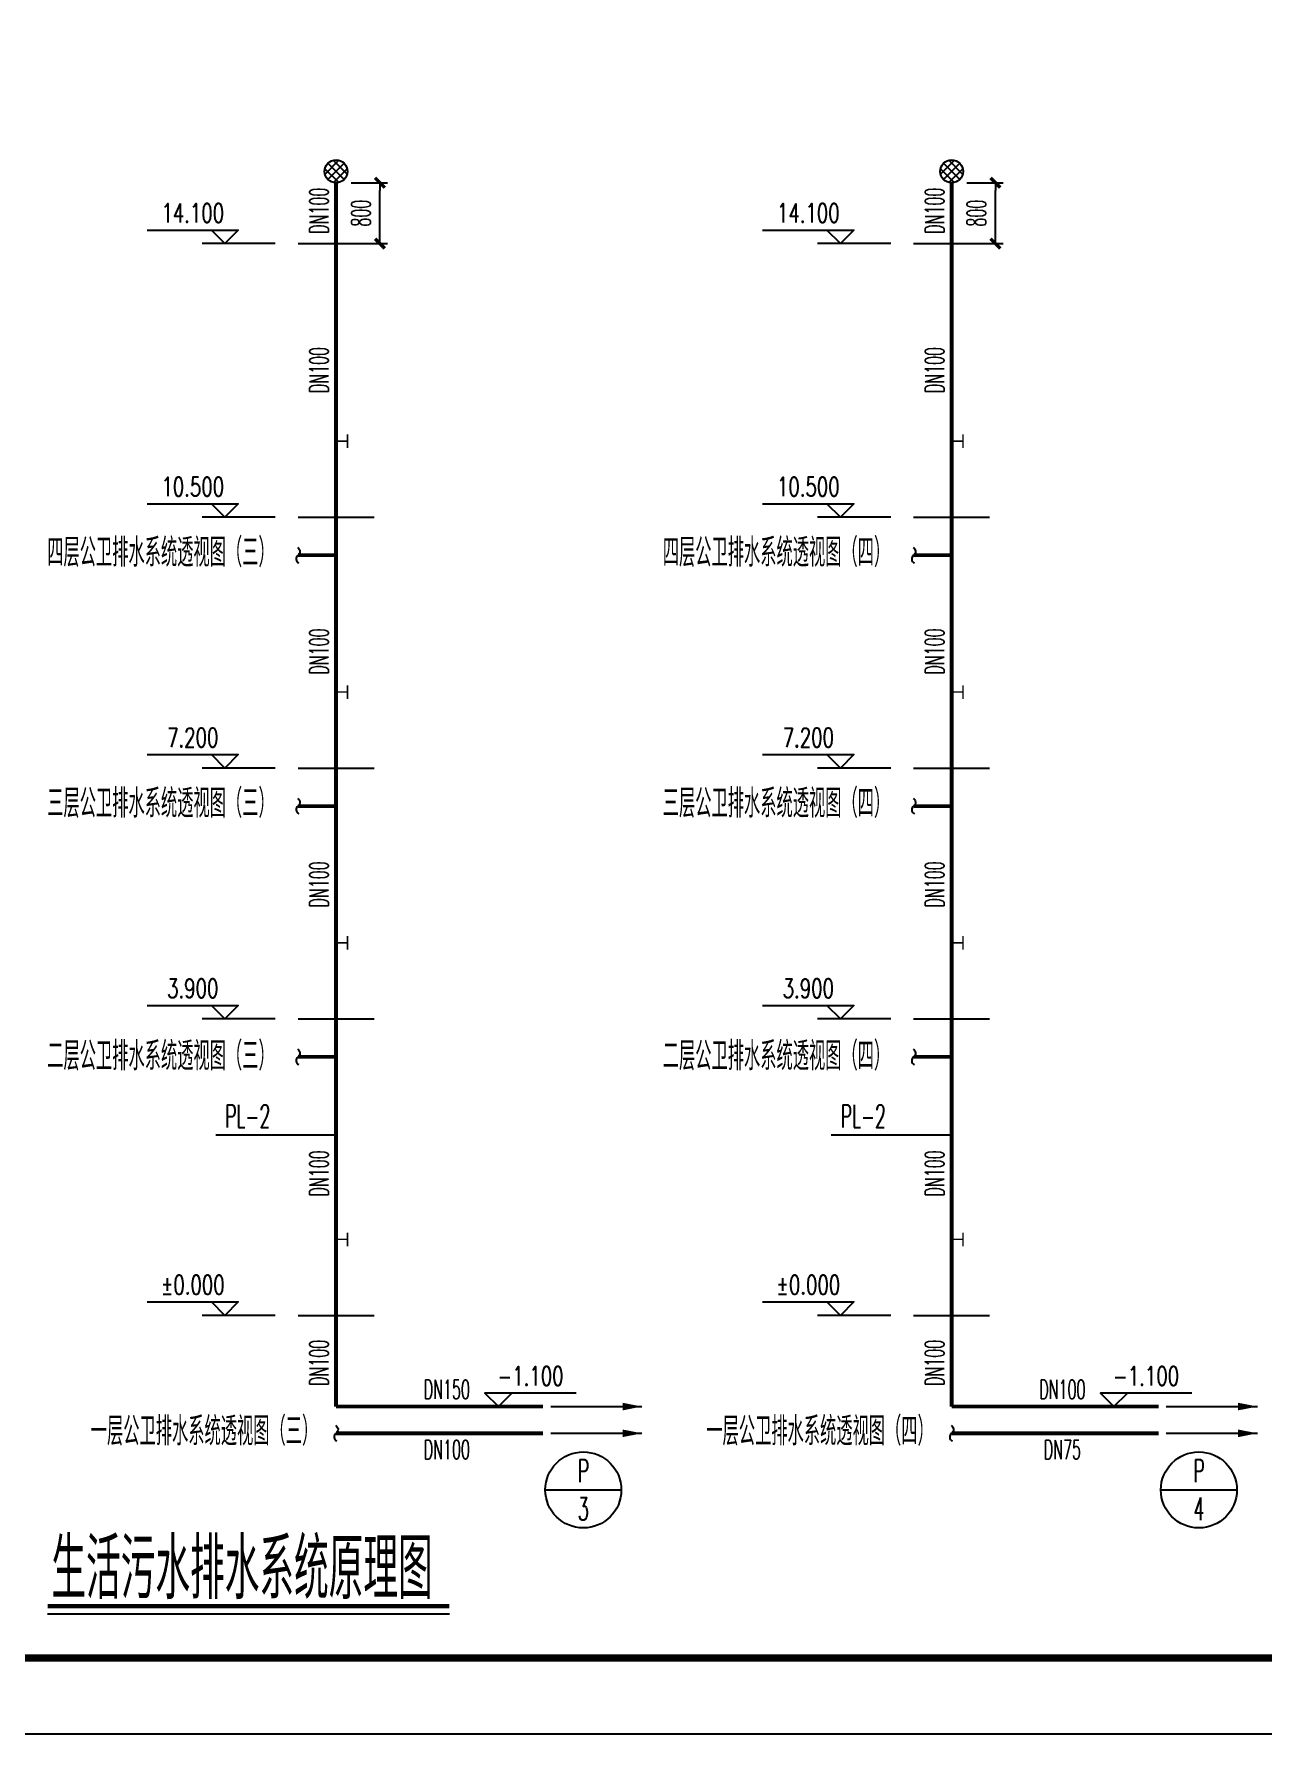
# Model space of a CAD drawing. Header units: inches. Extents: x -1293886 to -986005, y -15154 to 203628.
# Drawn here: x -1107481 to -1091312, y 64437 to 86802 of the extents above; entities that cross this region are included whole.
import ezdxf
from ezdxf.enums import TextEntityAlignment as Align

# ---------------------------------------------------------------- set-up
doc = ezdxf.new("R2010")
doc.units = ezdxf.units.IN
doc.header["$LTSCALE"] = 100
doc.header["$MEASUREMENT"] = 0
doc.linetypes.add('CONTINOUS', pattern=[0])
doc.layers.get('0').update_dxf_attribs({"color": 252})
doc.layers.add('nb-plugin', color=7, linetype='Continuous', true_color=0xffffff)
for name, color, linetype in [('TK', 142, 'Continuous'), ('W_DIM', 4, 'Continuous'), ('W_DIM_EV', 4, 'Continuous'), ('WP_P', 2, 'Continuous'), ('WP_P_DN', 4, 'Continuous'), ('WP_P_EV', 4, 'Continuous'), ('WP_P_LGBH', 4, 'Continuous'), ('WP_P_PJ', 7, 'Continuous'), ('WW_PJ', 7, 'Continuous'), ('WZ', 6, 'Continuous'), ('中文', 3, 'Continuous')]:
    doc.layers.add(name, color=color, linetype=linetype)
doc.styles.add('CZH', font='bzxw.shx', dxfattribs={"width": 0.7, "bigfont": 'bzhz.shx'})
doc.styles.add('DIM_FONT', font='bzxw.shx', dxfattribs={"width": 0.55, "bigfont": 'bzhz.shx'})
doc.styles.add('HZ', font='SIMPLEX.SHX', dxfattribs={"width": 0.55, "bigfont": 'HZTXT.SHX'})
doc.styles.add('HZ2', font='ROMAND.SHX', dxfattribs={"width": 0.7, "bigfont": 'HZTXT.SHX'})
doc.styles.get("Standard").update_dxf_attribs({"font": 'txt.shx', "bigfont": 'bzhz.shx'})
doc.dimstyles.new('ISO-25', dxfattribs={"dimtxt": 2.5, "dimasz": 2.5, "dimexe": 1.25, "dimexo": 0.625, "dimtad": 1, "dimtxsty": 'Standard', "dimcen": 2.5, "dimadec": 0, "dimazin": 0, "dimtfac": 1, "dimtmove": 0, "dimatfit": 3, "dimfxl": 0, "dimarcsym": 0})

# ---------------------------------------------------------------- blocks, each defined once
blk = doc.blocks.new('$PS016_1')
at = {"const_width": 20}
for points in [[(0, 0), (150, 0)], [(150, 90), (150, -90)]]:
    blk.add_lwpolyline(points, dxfattribs=at)
blk = doc.blocks.new('$dimbk')
blk.add_line((0, 0), (-1, 0))
at = {"const_width": 0.45}
blk.add_lwpolyline([(-0.64, -0.64), (0.64, 0.64)], dxfattribs=at)
blk = doc.blocks.new('*D464')
at = {"layer": 'Defpoints', "color": 0}
for p in [(-1103507, 84845), (-1102930, 84845), (-1103507, 84045)]:
    blk.add_point(p, dxfattribs=at)
at = {"layer": 'W_DIM', "lineweight": -2}
for p, q in [((-1103307, 84845), (-1102830, 84845)), ((-1102930, 84145), (-1102930, 84745)), ((-1103307, 84045), (-1102830, 84045))]:
    blk.add_line(p, q, dxfattribs=at)
at = {"layer": 'W_DIM', "lineweight": -2, "xscale": 100, "yscale": 100, "zscale": 100}
for p, rotation in [((-1102930, 84845), 90), ((-1102930, 84045), 270)]:
    blk.add_blockref('$dimbk', p, dxfattribs=dict(at, rotation=rotation))
at = {"layer": 'W_DIM', "color": 0, "insert": (-1103180, 84445), "char_height": 250, "attachment_point": 5, "rotation": 90, "style": 'HZ'}
blk.add_mtext('800', dxfattribs=at)
blk = doc.blocks.new('$PS013_2')
for p, q in [((-0.485, 0.377), (0.123, 0.985)), ((-0.354, 0.146), (0.354, 0.854)), ((0.354, 0.146), (-0.354, 0.854)), ((0.485, 0.377), (-0.123, 0.985)), ((0.118, 0.014), (-0.486, 0.618)), ((-0.118, 0.014), (0.486, 0.618))]:
    blk.add_line(p, q)
blk.add_circle((0, 0.5), 0.5)
blk = doc.blocks.new('$DGFH')
blk.add_lwpolyline([(0.07, -1.01, -0.575183), (0, 0, 0.604745), (-0.11, 1.01, 16.924828)], format="xyb")
blk = doc.blocks.new('_arrow1')
blk.add_line((-600, 0), (600, 0))
blk.add_lwpolyline([(600, 0, 0, 100, 0), (345, 0, 100, 100, 0)], format="xyseb")
blk = doc.blocks.new('$BG_1')
blk.add_lwpolyline([(10.23, 1.77), (-1.77, 1.77), (0, 0), (1.77, 1.77)])
at = {"style": 'HZ', "width": 0.7}
blk.add_attdef('BG', text='', height=2.5, dxfattribs=at).set_placement((4.22, 2.77), align=Align.CENTER)
blk = doc.blocks.new('*D465')
at = {"layer": 'Defpoints', "color": 0}
for p in [(-1095409, 84845), (-1094832, 84845), (-1095409, 84045)]:
    blk.add_point(p, dxfattribs=at)
at = {"layer": 'W_DIM', "lineweight": -2}
for p, q in [((-1095209, 84845), (-1094732, 84845)), ((-1094832, 84145), (-1094832, 84745)), ((-1095209, 84045), (-1094732, 84045))]:
    blk.add_line(p, q, dxfattribs=at)
at = {"layer": 'W_DIM', "lineweight": -2, "xscale": 100, "yscale": 100, "zscale": 100}
for p, rotation in [((-1094832, 84845), 90), ((-1094832, 84045), 270)]:
    blk.add_blockref('$dimbk', p, dxfattribs=dict(at, rotation=rotation))
at = {"layer": 'W_DIM', "color": 0, "insert": (-1095082, 84445), "char_height": 250, "attachment_point": 5, "rotation": 90, "style": 'HZ'}
blk.add_mtext('800', dxfattribs=at)
blk = doc.blocks.new('nb-594-420-1-100-fcad1de8-10a4-49cb-aec2-0e0b03f73acf')
at = {"layer": 'W_DIM', "color": 7, "true_color": 0xffffff}
blk.add_lwpolyline([(0, 0), (0, 42000), (59400, 42000), (59400, 0)], close=True, dxfattribs=at)

msp = doc.modelspace()

# ---------------------------------------------------------------- linework, layer by layer
at = {"layer": 'TK'}
msp.add_lwpolyline([(-1126529.9, 64437.1), (-1126529.9, 106437.1), (-1067129.9, 106437.1), (-1067129.9, 64437.1)], close=True, dxfattribs=at)
at = {"layer": 'TK', "const_width": 100}
msp.add_lwpolyline([(-1124029.9, 65437.1), (-1124029.9, 105437.1), (-1068129.9, 105437.1), (-1068129.9, 65437.1)], close=True, dxfattribs=at)
at = {"layer": 'W_DIM'}
for p, q in [((-1104006.8, 84044.9), (-1103006.8, 84044.9)), ((-1095909, 84044.9), (-1094909, 84044.9)), ((-1104006.8, 80444.9), (-1103006.8, 80444.9)), ((-1095909, 80444.9), (-1094909, 80444.9)), ((-1104006.8, 77144.9), (-1103006.8, 77144.9)), ((-1095909, 77144.9), (-1094909, 77144.9)), ((-1104006.8, 73844.9), (-1103006.8, 73844.9)), ((-1095909, 73844.9), (-1094909, 73844.9)), ((-1104006.8, 69944.9), (-1103006.8, 69944.9)), ((-1095909, 69944.9), (-1094909, 69944.9)), ((-1100754, 67648.2), (-1099754, 67648.2)), ((-1092656.3, 67648.2), (-1091656.3, 67648.2))]:
    msp.add_line(p, q, dxfattribs=at)
for centre in [(-1100254, 67648.2), (-1092156.3, 67648.2)]:
    msp.add_circle(centre, 500, dxfattribs=at)
at = {"layer": 'W_DIM_EV'}
for p, q in [((-1104306.8, 84044.9), (-1105269.9, 84044.9)), ((-1096209, 84044.9), (-1097172.1, 84044.9)), ((-1104306.8, 80444.9), (-1105269.9, 80444.9)), ((-1096209, 80444.9), (-1097172.1, 80444.9)), ((-1104306.8, 77144.9), (-1105269.9, 77144.9)), ((-1096209, 77144.9), (-1097172.1, 77144.9)), ((-1104306.8, 73844.9), (-1105269.9, 73844.9)), ((-1096209, 73844.9), (-1097172.1, 73844.9)), ((-1104306.8, 69944.9), (-1105269.9, 69944.9)), ((-1096209, 69944.9), (-1097172.1, 69944.9))]:
    msp.add_line(p, q, dxfattribs=at)
at = {"layer": 'WP_P', "linetype": 'CONTINOUS', "const_width": 50}
for points in [[(-1103506.8, 84844.9), (-1103506.8, 84044.9)], [(-1095409, 84844.9), (-1095409, 84044.9)], [(-1103506.8, 84044.9), (-1103506.8, 69944.9)], [(-1095409, 84044.9), (-1095409, 69944.9)], [(-1104006.8, 79944.9), (-1103506.8, 79944.9)], [(-1095909, 79944.9), (-1095409, 79944.9)], [(-1104006.8, 76644.9), (-1103506.8, 76644.9)], [(-1095909, 76644.9), (-1095409, 76644.9)], [(-1104006.8, 73344.9), (-1103506.8, 73344.9)], [(-1095909, 73344.9), (-1095409, 73344.9)], [(-1103506.8, 69944.9), (-1103506.8, 68744.9)], [(-1095409, 69944.9), (-1095409, 68744.9)], [(-1103506.8, 68744.9), (-1100782.9, 68744.9)], [(-1095409, 68744.9), (-1092685.1, 68744.9)], [(-1103506.8, 68392.9), (-1100782.9, 68392.9)], [(-1095409, 68392.9), (-1092685.1, 68392.9)]]:
    msp.add_lwpolyline(points, dxfattribs=at)
at = {"layer": 'WP_P_LGBH'}
for points in [[(-1103521.5, 72315), (-1104249.8, 72315), (-1104249.8, 72315), (-1105089.8, 72315)], [(-1095423.8, 72315), (-1096152.1, 72315), (-1096152.1, 72315), (-1096992.1, 72315)]]:
    msp.add_lwpolyline(points, dxfattribs=at)
at = {"layer": 'WZ'}
msp.add_line((-1107301.9, 66018.9), (-1102015.3, 66018.9), dxfattribs=at)
at = {"layer": 'WZ', "const_width": 60}
msp.add_lwpolyline([(-1107301.9, 66118.9), (-1102015.3, 66118.9)], dxfattribs=at)

# ---------------------------------------------------------------- block references
at = {"layer": 'nb-plugin'}
msp.add_blockref('nb-594-420-1-100-fcad1de8-10a4-49cb-aec2-0e0b03f73acf', (-1126529.9, 64437.1), dxfattribs=at)
at = {"layer": 'W_DIM_EV'}
ref = msp.add_blockref('$BG_1', (-1104969.9, 84044.9), dxfattribs=dict(at, xscale=-100, yscale=100, zscale=100))
ref.add_attrib('BG', '14.100', dxfattribs={"layer": '0', "height": 250, "style": 'HZ', "width": 0.7}).set_placement((-1105392.1, 84321.7), align=Align.CENTER)
ref = msp.add_blockref('$BG_1', (-1096872.1, 84044.9), dxfattribs=dict(at, xscale=-100, yscale=100, zscale=100))
ref.add_attrib('BG', '14.100', dxfattribs={"layer": '0', "height": 250, "style": 'HZ', "width": 0.7}).set_placement((-1097294.3, 84321.7), align=Align.CENTER)
ref = msp.add_blockref('$BG_1', (-1104969.9, 80444.9), dxfattribs=dict(at, xscale=-100, yscale=100, zscale=100))
ref.add_attrib('BG', '10.500', dxfattribs={"layer": '0', "height": 250, "style": 'HZ', "width": 0.7}).set_placement((-1105392.1, 80721.7), align=Align.CENTER)
ref = msp.add_blockref('$BG_1', (-1096872.1, 80444.9), dxfattribs=dict(at, xscale=-100, yscale=100, zscale=100))
ref.add_attrib('BG', '10.500', dxfattribs={"layer": '0', "height": 250, "style": 'HZ', "width": 0.7}).set_placement((-1097294.3, 80721.7), align=Align.CENTER)
ref = msp.add_blockref('$BG_1', (-1104969.9, 77144.9), dxfattribs=dict(at, xscale=-100, yscale=100, zscale=100))
ref.add_attrib('BG', '7.200', dxfattribs={"layer": '0', "height": 250, "style": 'HZ', "width": 0.7}).set_placement((-1105392.1, 77421.7), align=Align.CENTER)
ref = msp.add_blockref('$BG_1', (-1096872.1, 77144.9), dxfattribs=dict(at, xscale=-100, yscale=100, zscale=100))
ref.add_attrib('BG', '7.200', dxfattribs={"layer": '0', "height": 250, "style": 'HZ', "width": 0.7}).set_placement((-1097294.3, 77421.7), align=Align.CENTER)
ref = msp.add_blockref('$BG_1', (-1104969.9, 73844.9), dxfattribs=dict(at, xscale=-100, yscale=100, zscale=100))
ref.add_attrib('BG', '3.900', dxfattribs={"layer": '0', "height": 250, "style": 'HZ', "width": 0.7}).set_placement((-1105392.1, 74121.7), align=Align.CENTER)
ref = msp.add_blockref('$BG_1', (-1096872.1, 73844.9), dxfattribs=dict(at, xscale=-100, yscale=100, zscale=100))
ref.add_attrib('BG', '3.900', dxfattribs={"layer": '0', "height": 250, "style": 'HZ', "width": 0.7}).set_placement((-1097294.3, 74121.7), align=Align.CENTER)
ref = msp.add_blockref('$BG_1', (-1104969.9, 69944.9), dxfattribs=dict(at, xscale=-100, yscale=100, zscale=100))
ref.add_attrib('BG', '%%P0.000', dxfattribs={"layer": '0', "height": 250, "style": 'HZ', "width": 0.7}).set_placement((-1105392.1, 70221.7), align=Align.CENTER)
ref = msp.add_blockref('$BG_1', (-1096872.1, 69944.9), dxfattribs=dict(at, xscale=-100, yscale=100, zscale=100))
ref.add_attrib('BG', '%%P0.000', dxfattribs={"layer": '0', "height": 250, "style": 'HZ', "width": 0.7}).set_placement((-1097294.3, 70221.7), align=Align.CENTER)
at = {"layer": 'WP_P_DN'}
for p in [(-1100082.9, 68744.9), (-1091985.1, 68744.9), (-1100082.9, 68392.9), (-1091985.1, 68392.9)]:
    msp.add_blockref('_arrow1', p, dxfattribs=at)
at = {"layer": 'WP_P_EV', "xscale": 100, "yscale": 100, "zscale": 100}
for p in [(-1101370.7, 68744.9), (-1093273, 68744.9)]:
    msp.add_blockref('$BG_1', p, dxfattribs=at).add_auto_attribs({'BG': '-1.100'})
at = {"layer": 'WP_P_PJ', "xscale": 300, "yscale": 300, "zscale": 300}
for p in [(-1103506.8, 84844.9), (-1095409, 84844.9)]:
    msp.add_blockref('$PS013_2', p, dxfattribs=at)
at = {"layer": 'WP_P_PJ'}
for p in [(-1103506.8, 81444.9), (-1095409, 81444.9), (-1103506.8, 78144.9), (-1095409, 78144.9), (-1103506.8, 74844.9), (-1095409, 74844.9), (-1103506.8, 70944.9), (-1095409, 70944.9)]:
    msp.add_blockref('$PS016_1', p, dxfattribs=at)
at = {"layer": 'WP_P_PJ', "xscale": 100, "yscale": 100, "zscale": 100, "rotation": 180}
for p in [(-1103506.8, 68392.9), (-1095409, 68392.9)]:
    msp.add_blockref('$DGFH', p, dxfattribs=at)
at = {"layer": 'WW_PJ', "xscale": 100, "yscale": 100, "zscale": 100, "rotation": 180}
for p in [(-1104006.8, 79944.9), (-1095909, 79944.9), (-1104006.8, 76644.9), (-1095909, 76644.9), (-1104006.8, 73344.9), (-1095909, 73344.9)]:
    msp.add_blockref('$DGFH', p, dxfattribs=at)

# ---------------------------------------------------------------- texts
at = {"layer": 'W_DIM', "style": 'HZ', "width": 0.55}
for s, p in [('P', (-1100254, 67898.2)), ('P', (-1092156.3, 67898.2)), ('3', (-1100254, 67398.2)), ('4', (-1092156.3, 67398.2))]:
    msp.add_text(s, height=300, dxfattribs=at).set_placement(p, align=Align.MIDDLE)
at = {"layer": 'WP_P_DN', "style": 'HZ', "width": 0.55}
for p in [(-1103731.8, 84476.7), (-1095634, 84476.7), (-1103731.8, 82380.8), (-1095634, 82380.8), (-1103731.8, 78677.9), (-1095634, 78677.9), (-1103731.8, 75614), (-1095634, 75614), (-1103731.8, 71811.8), (-1095634, 71811.8), (-1103731.8, 69319), (-1095634, 69319)]:
    msp.add_text('DN100', height=250, rotation=90, dxfattribs=at).set_placement(p, align=Align.MIDDLE)
for s, p in [('DN150', (-1102049, 68969.9)), ('DN100', (-1093951.3, 68969.9)), ('DN100', (-1102049, 68179.8)), ('DN75', (-1093951.3, 68179.8))]:
    msp.add_text(s, height=250, dxfattribs=at).set_placement(p, align=Align.MIDDLE)
at = {"layer": 'WP_P_LGBH', "style": 'HZ2', "width": 0.55}
for p in [(-1104669.8, 72415), (-1096572.1, 72415)]:
    msp.add_text('PL-2', height=300, dxfattribs=at).set_placement(p, align=Align.CENTER)
at = {"layer": 'WZ', "style": 'DIM_FONT', "width": 0.6}
msp.add_text('生活污水排水系统原理图', height=800, dxfattribs=at).set_placement((-1107251.5, 66211.8))
at = {"layer": '中文', "style": 'CZH', "width": 0.6}
for s, p in [('四层公卫排水系统透视图（三）', (-1107306.7, 79793.5)), ('四层公卫排水系统透视图（四）', (-1099209, 79793.5)), ('三层公卫排水系统透视图（三）', (-1107306.7, 76493.5)), ('三层公卫排水系统透视图（四）', (-1099209, 76493.5)), ('二层公卫排水系统透视图（三）', (-1107306.7, 73169.6)), ('二层公卫排水系统透视图（四）', (-1099209, 73169.6)), ('一层公卫排水系统透视图（三）', (-1106733.6, 68233.4)), ('一层公卫排水系统透视图（四）', (-1098635.9, 68233.4))]:
    msp.add_text(s, height=375, dxfattribs=at).set_placement(p)

# ---------------------------------------------------------------- dimensions: what is measured, and where the dimension line sits
at = {"layer": 'W_DIM'}
for p1, p2, picture, middle in [((-1103506.8, 84044.9), (-1103506.8, 84844.9), '*D464', (-1103179.7, 84444.9)), ((-1095409, 84044.9), (-1095409, 84844.9), '*D465', (-1095082, 84444.9))]:
    dim = msp.add_aligned_dim(p1=p1, p2=p2, distance=-577.1, dimstyle='ISO-25', override={"dimscale": 100, "dimasz": 1, "dimexe": 1, "dimexo": 2, "dimgap": 1.25, "dimdec": 0, "dimzin": 0, "dimdsep": 46, "dimtxsty": 'HZ', "dimblk": '$dimbk', "dimcen": 2, "dimclrd": 256, "dimclre": 256, "dimadec": 2, "dimtdec": 0, "dimtix": 1, "dimtmove": 2}, dxfattribs=at)
    dim.commit()
    dim.dimension.update_dxf_attribs({"geometry": picture, "text_midpoint": middle})

doc.saveas('drawing.dxf')
